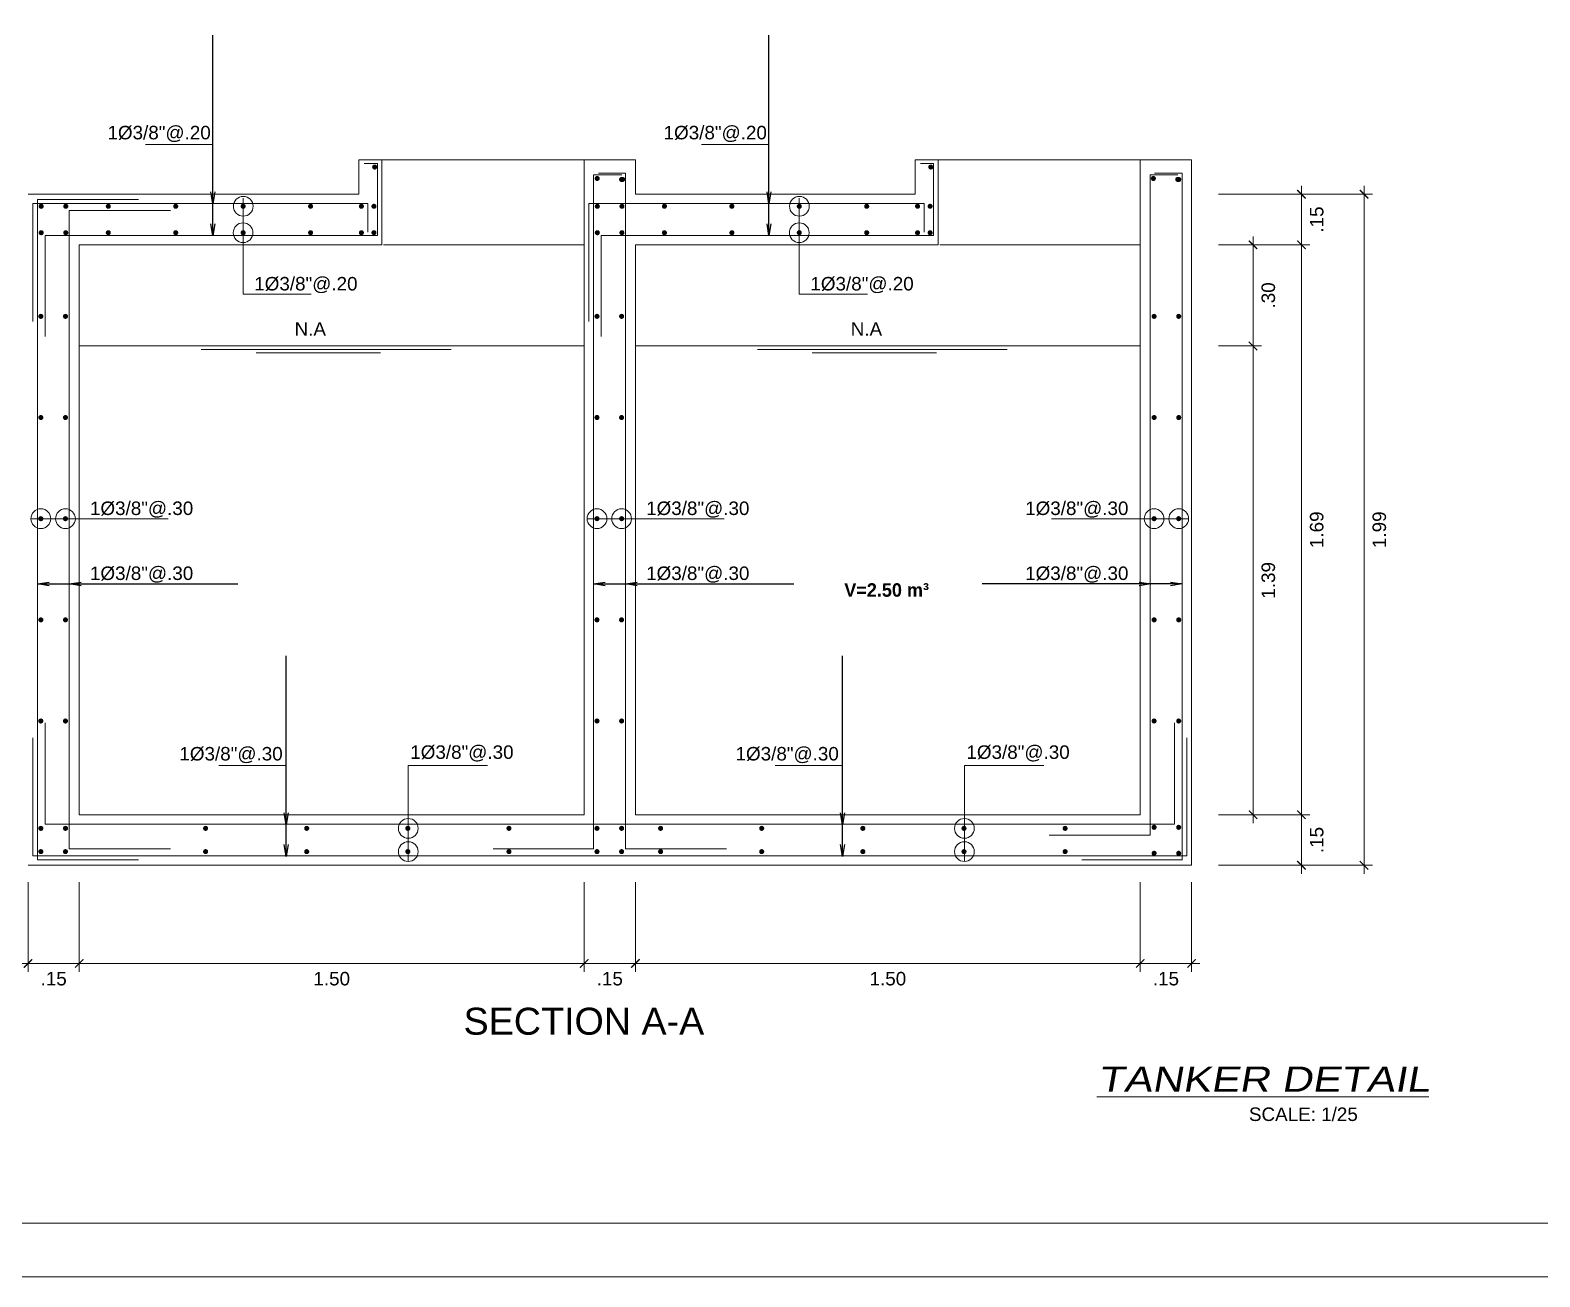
# Model space of a CAD drawing. Header units: millimetres. Extents: x -59 to 123, y 54 to 155.
# Drawn here: x 49.34 to 58.29, y 94.92 to 102.31 of the extents above; entities that cross this region are included whole.
import ezdxf

# ---------------------------------------------------------------- set-up
doc = ezdxf.new("R2010")
doc.units = ezdxf.units.MM
doc.linetypes.add('CONTINUA', pattern=[0])
doc.layers.get('0').update_dxf_attribs({"lineweight": 9})
doc.layers.get('Defpoints').update_dxf_attribs({"lineweight": 0})
for name, color, linetype, lineweight in [('.pluma1', 7, 'Continuous', 9), ('ACERO', 150, 'CONTINUA', 40), ('COTAS', 8, 'Continuous', 5), ('DET-CORTE', 86, 'Continuous', 50), ('PLUMA 2 NUEVA', 7, 'Continuous', 25), ('TEXTOS', 3, 'Continuous', 0), ('textura', 253, 'Continuous', 0)]:
    doc.layers.add(name, color=color, linetype=linetype, lineweight=lineweight)
doc.styles.add('ARIAL', font='arial.ttf')
doc.styles.add('cotas', font='ARIALNB.TTF')
doc.styles.add('Henry', font='GOTHICB.TTF')
doc.styles.add('LUIS', font='arial.ttf')
doc.dimstyles.new('luis', dxfattribs={"dimtxt": 0.08, "dimasz": 0.05, "dimexe": 0.05, "dimexo": 0.1, "dimgap": 0.05, "dimtad": 2, "dimzin": 4, "dimdsep": 46, "dimtxsty": 'LUIS', "dimblk": 'ARCHTICK', "dimcen": 2, "dimdle": 0.05, "dimclrd": 256, "dimclre": 256, "dimclrt": 56, "dimaunit": 1, "dimadec": 0, "dimazin": 0, "dimtfac": 1, "dimtix": 1, "dimtmove": 0, "dimatfit": 3, "dimfxl": 1, "dimlwd": -1, "dimlwe": -1, "dimarcsym": 0})
doc.dimstyles.new('NUEVO1', dxfattribs={"dimtxt": 0.1, "dimasz": 0.18, "dimexe": 0.18, "dimexo": 0.3, "dimgap": 0.09, "dimtad": 2, "dimtih": 1, "dimtoh": 1, "dimlfac": 0.4, "dimzin": 0, "dimdsep": 46, "dimtxsty": 'cotas', "dimblk1": 'DOTSMALL', "dimblk2": 'DOTSMALL', "dimsah": 1, "dimcen": 0.09, "dimadec": 0, "dimazin": 0, "dimtfac": 1, "dimtmove": 2, "dimatfit": 3, "dimldrblk": 'DOTSMALL', "dimfxl": 1, "dimtolj": 1, "dimtzin": 0, "dimarcsym": 0})

# ---------------------------------------------------------------- blocks, each defined once
blk = doc.blocks.new('_DotSmall')
at = {"color": 0, "const_width": 0.5}
blk.add_lwpolyline([(-0.0625, 0, 1), (0.0625, 0, 1)], format="xyb", close=True, dxfattribs=at)
blk = doc.blocks.new('_ArchTick')
at = {"color": 0, "linetype": 'ByBlock', "const_width": 0.15}
blk.add_lwpolyline([(-0.5, -0.5), (0.5, 0.5)], dxfattribs=at)
blk = doc.blocks.new('*D744')
at = {"layer": 'COTAS', "ltscale": 0.01, "transparency": 16777216}
for p, q in [((52.6248, 97.2616), (52.6248, 96.7295)), ((52.929, 97.2496), (52.929, 96.7295)), ((52.5748, 96.7795), (52.979, 96.7795))]:
    blk.add_line(p, q, dxfattribs=at)
at = {"layer": 'Defpoints', "color": 0, "linetype": 'CONTINUA', "ltscale": 0.01, "transparency": 16777216}
for p in [(52.6248, 97.3616), (52.929, 97.3496), (52.929, 96.7795)]:
    blk.add_point(p, dxfattribs=at)
at = {"layer": 'COTAS', "linetype": 'CONTINUA', "ltscale": 0.01, "transparency": 16777216, "xscale": 0.05, "yscale": 0.05, "zscale": 0.05, "rotation": 180}
blk.add_blockref('_ArchTick', (52.6248, 96.7795), dxfattribs=at)
at = {"layer": 'COTAS', "linetype": 'CONTINUA', "ltscale": 0.01, "transparency": 16777216, "xscale": 0.05, "yscale": 0.05, "zscale": 0.05}
blk.add_blockref('_ArchTick', (52.929, 96.7795), dxfattribs=at)
at = {"layer": 'COTAS', "color": 56, "linetype": 'CONTINUA', "lineweight": 5, "ltscale": 0.01, "transparency": 16777216, "insert": (52.7769, 96.6887), "char_height": 0.08, "attachment_point": 5, "style": 'LUIS'}
blk.add_mtext('.15', dxfattribs=at)
blk = doc.blocks.new('*D745')
at = {"layer": 'COTAS', "ltscale": 0.01, "transparency": 16777216}
for p, q in [((55.9243, 97.2616), (55.9243, 96.7295)), ((56.2285, 97.2616), (56.2285, 96.7295)), ((55.8743, 96.7795), (56.2785, 96.7795))]:
    blk.add_line(p, q, dxfattribs=at)
at = {"layer": 'Defpoints', "color": 0, "linetype": 'CONTINUA', "ltscale": 0.01, "transparency": 16777216}
for p in [(55.9243, 97.3616), (56.2285, 97.3616), (56.2285, 96.7795)]:
    blk.add_point(p, dxfattribs=at)
at = {"layer": 'COTAS', "linetype": 'CONTINUA', "ltscale": 0.01, "transparency": 16777216, "xscale": 0.05, "yscale": 0.05, "zscale": 0.05, "rotation": 180}
blk.add_blockref('_ArchTick', (55.9243, 96.7795), dxfattribs=at)
at = {"layer": 'COTAS', "linetype": 'CONTINUA', "ltscale": 0.01, "transparency": 16777216, "xscale": 0.05, "yscale": 0.05, "zscale": 0.05}
blk.add_blockref('_ArchTick', (56.2285, 96.7795), dxfattribs=at)
at = {"layer": 'COTAS', "color": 56, "linetype": 'CONTINUA', "lineweight": 5, "ltscale": 0.01, "transparency": 16777216, "insert": (56.0764, 96.6887), "char_height": 0.08, "attachment_point": 5, "style": 'LUIS'}
blk.add_mtext('.15', dxfattribs=at)
blk = doc.blocks.new('*D746')
at = {"layer": 'COTAS', "ltscale": 0.01, "transparency": 16777216}
for p, q in [((52.929, 97.2496), (52.929, 96.7295)), ((55.9243, 97.2616), (55.9243, 96.7295)), ((55.9743, 96.7795), (52.879, 96.7795))]:
    blk.add_line(p, q, dxfattribs=at)
at = {"layer": 'Defpoints', "color": 0, "linetype": 'CONTINUA', "ltscale": 0.01, "transparency": 16777216}
for p in [(55.9243, 97.3616), (52.929, 97.3496), (52.929, 96.7795)]:
    blk.add_point(p, dxfattribs=at)
at = {"layer": 'COTAS', "linetype": 'CONTINUA', "ltscale": 0.01, "transparency": 16777216, "xscale": 0.05, "yscale": 0.05, "zscale": 0.05, "rotation": 180}
blk.add_blockref('_ArchTick', (52.929, 96.7795), dxfattribs=at)
at = {"layer": 'COTAS', "linetype": 'CONTINUA', "ltscale": 0.01, "transparency": 16777216, "xscale": 0.05, "yscale": 0.05, "zscale": 0.05}
blk.add_blockref('_ArchTick', (55.9243, 96.7795), dxfattribs=at)
at = {"layer": 'COTAS', "color": 56, "linetype": 'CONTINUA', "lineweight": 5, "ltscale": 0.01, "transparency": 16777216, "insert": (54.4267, 96.6887), "char_height": 0.08, "attachment_point": 5, "style": 'LUIS'}
blk.add_mtext('1.50', dxfattribs=at)
blk = doc.blocks.new('*D747')
at = {"layer": 'COTAS', "ltscale": 0.01, "transparency": 16777216}
for p, q in [((52.6248, 97.2616), (52.6248, 96.7295)), ((52.929, 97.2616), (52.929, 96.7295)), ((52.5748, 96.7795), (52.979, 96.7795))]:
    blk.add_line(p, q, dxfattribs=at)
at = {"layer": 'Defpoints', "color": 0, "linetype": 'CONTINUA', "ltscale": 0.01, "transparency": 16777216}
for p in [(52.6248, 97.3616), (52.929, 97.3616), (52.929, 96.7795)]:
    blk.add_point(p, dxfattribs=at)
at = {"layer": 'COTAS', "linetype": 'CONTINUA', "ltscale": 0.01, "transparency": 16777216, "xscale": 0.05, "yscale": 0.05, "zscale": 0.05, "rotation": 180}
blk.add_blockref('_ArchTick', (52.6248, 96.7795), dxfattribs=at)
at = {"layer": 'COTAS', "linetype": 'CONTINUA', "ltscale": 0.01, "transparency": 16777216, "xscale": 0.05, "yscale": 0.05, "zscale": 0.05}
blk.add_blockref('_ArchTick', (52.929, 96.7795), dxfattribs=at)
at = {"layer": 'COTAS', "color": 56, "linetype": 'CONTINUA', "lineweight": 5, "ltscale": 0.01, "transparency": 16777216, "insert": (52.7769, 96.6887), "char_height": 0.08, "attachment_point": 5, "style": 'LUIS'}
blk.add_mtext('.15', dxfattribs=at)
blk = doc.blocks.new('*D748')
at = {"layer": 'COTAS', "ltscale": 0.01, "transparency": 16777216}
for p, q in [((56.3883, 97.6616), (56.9303, 97.6616)), ((56.8803, 97.3116), (56.8803, 97.7116)), ((56.3883, 97.3616), (56.9303, 97.3616))]:
    blk.add_line(p, q, dxfattribs=at)
at = {"layer": 'Defpoints', "color": 0, "linetype": 'CONTINUA', "ltscale": 0.01, "transparency": 16777216}
for p in [(56.2883, 97.6616), (56.8803, 97.6616), (56.2883, 97.3616)]:
    blk.add_point(p, dxfattribs=at)
at = {"layer": 'COTAS', "linetype": 'CONTINUA', "ltscale": 0.01, "transparency": 16777216, "xscale": 0.05, "yscale": 0.05, "zscale": 0.05}
for p, rotation in [((56.8803, 97.6616), 90), ((56.8803, 97.3616), 270)]:
    blk.add_blockref('_ArchTick', p, dxfattribs=dict(at, rotation=rotation))
at = {"layer": 'COTAS', "color": 56, "linetype": 'CONTINUA', "lineweight": 5, "ltscale": 0.01, "transparency": 16777216, "insert": (56.9712, 97.5116), "char_height": 0.08, "attachment_point": 5, "rotation": 90, "style": 'LUIS'}
blk.add_mtext('.15', dxfattribs=at)
blk = doc.blocks.new('*D749')
at = {"layer": 'COTAS', "ltscale": 0.01, "transparency": 16777216}
for p, q in [((56.3883, 101.0416), (56.9303, 101.0416)), ((56.8803, 97.6116), (56.8803, 101.0916)), ((56.4883, 97.6616), (56.9303, 97.6616))]:
    blk.add_line(p, q, dxfattribs=at)
at = {"layer": 'Defpoints', "color": 0, "linetype": 'CONTINUA', "ltscale": 0.01, "transparency": 16777216}
for p in [(56.2883, 101.0416), (56.8803, 101.0416), (56.3883, 97.6616)]:
    blk.add_point(p, dxfattribs=at)
at = {"layer": 'COTAS', "linetype": 'CONTINUA', "ltscale": 0.01, "transparency": 16777216, "xscale": 0.05, "yscale": 0.05, "zscale": 0.05}
for p, rotation in [((56.8803, 101.0416), 90), ((56.8803, 97.6616), 270)]:
    blk.add_blockref('_ArchTick', p, dxfattribs=dict(at, rotation=rotation))
at = {"layer": 'COTAS', "color": 56, "linetype": 'CONTINUA', "lineweight": 5, "ltscale": 0.01, "transparency": 16777216, "insert": (56.9712, 99.3516), "char_height": 0.08, "attachment_point": 5, "rotation": 90, "style": 'LUIS'}
blk.add_mtext('1.69', dxfattribs=at)
blk = doc.blocks.new('*D750')
at = {"layer": 'COTAS', "ltscale": 0.01, "transparency": 16777216}
for p, q in [((56.8803, 100.9916), (56.8803, 101.3916)), ((56.3883, 101.3416), (56.9303, 101.3416)), ((56.3883, 101.0416), (56.9303, 101.0416))]:
    blk.add_line(p, q, dxfattribs=at)
at = {"layer": 'Defpoints', "color": 0, "linetype": 'CONTINUA', "ltscale": 0.01, "transparency": 16777216}
for p in [(56.2883, 101.3416), (56.8803, 101.3416), (56.2883, 101.0416)]:
    blk.add_point(p, dxfattribs=at)
at = {"layer": 'COTAS', "linetype": 'CONTINUA', "ltscale": 0.01, "transparency": 16777216, "xscale": 0.05, "yscale": 0.05, "zscale": 0.05}
for p, rotation in [((56.8803, 101.3416), 90), ((56.8803, 101.0416), 270)]:
    blk.add_blockref('_ArchTick', p, dxfattribs=dict(at, rotation=rotation))
at = {"layer": 'COTAS', "color": 56, "linetype": 'CONTINUA', "lineweight": 5, "ltscale": 0.01, "transparency": 16777216, "insert": (56.9712, 101.1916), "char_height": 0.08, "attachment_point": 5, "rotation": 90, "style": 'LUIS'}
blk.add_mtext('.15', dxfattribs=at)
blk = doc.blocks.new('*D751')
at = {"layer": 'COTAS', "ltscale": 0.01, "transparency": 16777216}
for p, q in [((57.2518, 101.3916), (57.2518, 97.3116)), ((56.7343, 101.3416), (57.3018, 101.3416)), ((56.3883, 97.3616), (57.3018, 97.3616))]:
    blk.add_line(p, q, dxfattribs=at)
at = {"layer": 'Defpoints', "color": 0, "linetype": 'CONTINUA', "ltscale": 0.01, "transparency": 16777216}
for p in [(56.6343, 101.3416), (56.2883, 97.3616), (57.2518, 97.3616)]:
    blk.add_point(p, dxfattribs=at)
at = {"layer": 'COTAS', "linetype": 'CONTINUA', "ltscale": 0.01, "transparency": 16777216, "xscale": 0.05, "yscale": 0.05, "zscale": 0.05}
for p, rotation in [((57.2518, 101.3416), 90), ((57.2518, 97.3616), 270)]:
    blk.add_blockref('_ArchTick', p, dxfattribs=dict(at, rotation=rotation))
at = {"layer": 'COTAS', "color": 56, "linetype": 'CONTINUA', "lineweight": 5, "ltscale": 0.01, "transparency": 16777216, "insert": (57.3427, 99.3516), "char_height": 0.08, "attachment_point": 5, "rotation": 90, "style": 'LUIS'}
blk.add_mtext('1.99', dxfattribs=at)
blk = doc.blocks.new('*D752')
at = {"layer": 'COTAS', "ltscale": 0.01, "transparency": 16777216}
for p, q in [((56.5933, 97.6116), (56.5933, 100.4916)), ((56.3883, 100.4416), (56.6433, 100.4416)), ((56.3883, 97.6616), (56.6433, 97.6616))]:
    blk.add_line(p, q, dxfattribs=at)
at = {"layer": 'Defpoints', "color": 0, "linetype": 'CONTINUA', "ltscale": 0.01, "transparency": 16777216}
for p in [(56.2883, 100.4416), (56.5933, 100.4416), (56.2883, 97.6616)]:
    blk.add_point(p, dxfattribs=at)
at = {"layer": 'COTAS', "linetype": 'CONTINUA', "ltscale": 0.01, "transparency": 16777216, "xscale": 0.05, "yscale": 0.05, "zscale": 0.05}
for p, rotation in [((56.5933, 100.4416), 90), ((56.5933, 97.6616), 270)]:
    blk.add_blockref('_ArchTick', p, dxfattribs=dict(at, rotation=rotation))
at = {"layer": 'COTAS', "color": 56, "linetype": 'CONTINUA', "lineweight": 5, "ltscale": 0.01, "transparency": 16777216, "insert": (56.6842, 99.0516), "char_height": 0.08, "attachment_point": 5, "rotation": 90, "style": 'LUIS'}
blk.add_mtext('1.39', dxfattribs=at)
blk = doc.blocks.new('*D753')
at = {"layer": 'COTAS', "ltscale": 0.01, "transparency": 16777216}
for p, q in [((56.4335, 101.0416), (56.6433, 101.0416)), ((56.5933, 100.3916), (56.5933, 101.0916)), ((56.3883, 100.4416), (56.6433, 100.4416))]:
    blk.add_line(p, q, dxfattribs=at)
at = {"layer": 'Defpoints', "color": 0, "linetype": 'CONTINUA', "ltscale": 0.01, "transparency": 16777216}
for p in [(56.3335, 101.0416), (56.5933, 101.0416), (56.2883, 100.4416)]:
    blk.add_point(p, dxfattribs=at)
at = {"layer": 'COTAS', "linetype": 'CONTINUA', "ltscale": 0.01, "transparency": 16777216, "xscale": 0.05, "yscale": 0.05, "zscale": 0.05}
for p, rotation in [((56.5933, 101.0416), 90), ((56.5933, 100.4416), 270)]:
    blk.add_blockref('_ArchTick', p, dxfattribs=dict(at, rotation=rotation))
at = {"layer": 'COTAS', "color": 56, "linetype": 'CONTINUA', "lineweight": 5, "ltscale": 0.01, "transparency": 16777216, "insert": (56.6842, 100.7416), "char_height": 0.08, "attachment_point": 5, "rotation": 90, "style": 'LUIS'}
blk.add_mtext('.30', dxfattribs=at)
blk = doc.blocks.new('*D786')
at = {"layer": 'COTAS', "ltscale": 0.01, "transparency": 16777216}
for p, q in [((49.3253, 97.2616), (49.3253, 96.7295)), ((49.6295, 97.2496), (49.6295, 96.7295)), ((49.2753, 96.7795), (49.6795, 96.7795))]:
    blk.add_line(p, q, dxfattribs=at)
at = {"layer": 'Defpoints', "color": 0, "linetype": 'CONTINUA', "ltscale": 0.01, "transparency": 16777216}
for p in [(49.3253, 97.3616), (49.6295, 97.3496), (49.6295, 96.7795)]:
    blk.add_point(p, dxfattribs=at)
at = {"layer": 'COTAS', "linetype": 'CONTINUA', "ltscale": 0.01, "transparency": 16777216, "xscale": 0.05, "yscale": 0.05, "zscale": 0.05, "rotation": 180}
blk.add_blockref('_ArchTick', (49.3253, 96.7795), dxfattribs=at)
at = {"layer": 'COTAS', "linetype": 'CONTINUA', "ltscale": 0.01, "transparency": 16777216, "xscale": 0.05, "yscale": 0.05, "zscale": 0.05}
blk.add_blockref('_ArchTick', (49.6295, 96.7795), dxfattribs=at)
at = {"layer": 'COTAS', "color": 56, "linetype": 'CONTINUA', "lineweight": 5, "ltscale": 0.01, "transparency": 16777216, "insert": (49.4774, 96.6887), "char_height": 0.08, "attachment_point": 5, "style": 'LUIS'}
blk.add_mtext('.15', dxfattribs=at)
blk = doc.blocks.new('*D787')
at = {"layer": 'COTAS', "ltscale": 0.01, "transparency": 16777216}
for p, q in [((49.6295, 97.2496), (49.6295, 96.7295)), ((52.6248, 97.2616), (52.6248, 96.7295)), ((52.6748, 96.7795), (49.5795, 96.7795))]:
    blk.add_line(p, q, dxfattribs=at)
at = {"layer": 'Defpoints', "color": 0, "linetype": 'CONTINUA', "ltscale": 0.01, "transparency": 16777216}
for p in [(52.6248, 97.3616), (49.6295, 97.3496), (49.6295, 96.7795)]:
    blk.add_point(p, dxfattribs=at)
at = {"layer": 'COTAS', "linetype": 'CONTINUA', "ltscale": 0.01, "transparency": 16777216, "xscale": 0.05, "yscale": 0.05, "zscale": 0.05, "rotation": 180}
blk.add_blockref('_ArchTick', (49.6295, 96.7795), dxfattribs=at)
at = {"layer": 'COTAS', "linetype": 'CONTINUA', "ltscale": 0.01, "transparency": 16777216, "xscale": 0.05, "yscale": 0.05, "zscale": 0.05}
blk.add_blockref('_ArchTick', (52.6248, 96.7795), dxfattribs=at)
at = {"layer": 'COTAS', "color": 56, "linetype": 'CONTINUA', "lineweight": 5, "ltscale": 0.01, "transparency": 16777216, "insert": (51.1272, 96.6887), "char_height": 0.08, "attachment_point": 5, "style": 'LUIS'}
blk.add_mtext('1.50', dxfattribs=at)
blk = doc.blocks.new('*D788')
at = {"layer": 'COTAS', "ltscale": 0.01, "transparency": 16777216}
for p, q in [((49.3253, 97.2616), (49.3253, 96.7295)), ((49.6295, 97.2616), (49.6295, 96.7295)), ((49.2753, 96.7795), (49.6795, 96.7795))]:
    blk.add_line(p, q, dxfattribs=at)
at = {"layer": 'Defpoints', "color": 0, "linetype": 'CONTINUA', "ltscale": 0.01, "transparency": 16777216}
for p in [(49.3253, 97.3616), (49.6295, 97.3616), (49.6295, 96.7795)]:
    blk.add_point(p, dxfattribs=at)
at = {"layer": 'COTAS', "linetype": 'CONTINUA', "ltscale": 0.01, "transparency": 16777216, "xscale": 0.05, "yscale": 0.05, "zscale": 0.05, "rotation": 180}
blk.add_blockref('_ArchTick', (49.3253, 96.7795), dxfattribs=at)
at = {"layer": 'COTAS', "linetype": 'CONTINUA', "ltscale": 0.01, "transparency": 16777216, "xscale": 0.05, "yscale": 0.05, "zscale": 0.05}
blk.add_blockref('_ArchTick', (49.6295, 96.7795), dxfattribs=at)
at = {"layer": 'COTAS', "color": 56, "linetype": 'CONTINUA', "lineweight": 5, "ltscale": 0.01, "transparency": 16777216, "insert": (49.4774, 96.6887), "char_height": 0.08, "attachment_point": 5, "style": 'LUIS'}
blk.add_mtext('.15', dxfattribs=at)

msp = doc.modelspace()

# ---------------------------------------------------------------- linework, layer by layer
at = {"layer": '.pluma1', "lineweight": 5}
for p, q in [((50.4218, 101.636), (50.0222, 101.636)), ((53.7213, 101.636), (53.3217, 101.636)), ((49.3429, 99.4174), (50.1564, 99.4174)), ((52.6424, 99.4174), (53.4559, 99.4174)), ((56.2109, 99.4174), (55.3974, 99.4174)), ((50.8575, 97.9543), (50.4579, 97.9543)), ((54.157, 97.9543), (53.7574, 97.9543))]:
    msp.add_line(p, q, dxfattribs=at)
for points in [[(50.6015, 101.3193), (50.6015, 100.7493), (51.0057, 100.7493)], [(53.901, 101.3193), (53.901, 100.7493), (54.3052, 100.7493)], [(51.5813, 97.3844), (51.5813, 97.9543), (52.0517, 97.9543)], [(54.8808, 97.3844), (54.8808, 97.9543), (55.3512, 97.9543)]]:
    msp.add_lwpolyline(points, dxfattribs=at)
at = {"layer": '.pluma1', "lineweight": 5, "ltscale": 0.01}
for centre in [(50.6025, 101.2701), (53.902, 101.2701), (50.6015, 101.1135), (53.901, 101.1135), (49.4015, 99.4174), (49.5475, 99.4174), (52.701, 99.4174), (52.847, 99.4174), (56.0063, 99.4174), (56.1523, 99.4174), (51.5813, 97.5807), (54.8808, 97.5807), (51.5813, 97.4426), (54.8808, 97.4426)]:
    msp.add_circle(centre, 0.0586, dxfattribs=at)
at = {"layer": 'ACERO', "lineweight": 5, "ltscale": 0.01}
for p, q in [((51.3988, 101.5236), (51.3199, 101.5236)), ((51.3988, 101.0971), (51.3988, 101.5236)), ((54.6983, 101.5236), (54.6194, 101.5236)), ((54.6983, 101.0971), (54.6983, 101.5236)), ((52.6803, 101.4559), (52.8477, 101.4559)), ((52.71, 101.4661), (52.8695, 101.4661)), ((55.9838, 101.4559), (56.1472, 101.4559)), ((56.0095, 101.4661), (56.173, 101.4661)), ((51.3416, 101.2862), (51.3416, 101.1176)), ((54.6411, 101.2862), (54.6411, 101.1176)), ((55.9838, 97.5405), (55.3838, 97.5405)), ((55.577, 97.3936), (56.173, 97.3936))]:
    msp.add_line(p, q, dxfattribs=at)
at = {"layer": 'ACERO', "lineweight": 5}
for p, q in [((52.6803, 101.4559), (52.6803, 97.4583)), ((52.8695, 101.4661), (52.8695, 97.4583)), ((55.9838, 101.4559), (55.9838, 97.5405)), ((56.173, 101.4661), (56.173, 97.3936)), ((49.3808, 101.3097), (49.3808, 97.3936)), ((49.3536, 101.2862), (49.3536, 100.5862)), ((49.3536, 101.2862), (51.3416, 101.2862)), ((49.57, 101.245), (49.57, 97.4583)), ((52.6531, 101.2862), (52.6531, 100.5862)), ((52.6531, 101.2862), (54.6411, 101.2862)), ((49.4268, 100.4971), (49.4268, 101.0971)), ((49.4268, 101.0971), (51.3988, 101.0971)), ((52.7263, 100.4971), (52.7263, 101.0971)), ((52.7263, 101.0971), (54.6983, 101.0971)), ((49.4268, 98.2062), (49.4268, 97.6062)), ((56.1271, 98.2062), (56.1271, 97.6062)), ((49.3536, 97.4171), (49.3536, 98.1171)), ((56.2003, 97.4171), (56.2003, 98.1171)), ((49.4268, 97.6062), (52.8276, 97.6062)), ((52.7263, 97.6062), (56.1271, 97.6062)), ((49.3536, 97.4171), (52.9007, 97.4171)), ((52.6531, 97.4171), (56.2003, 97.4171))]:
    msp.add_line(p, q, dxfattribs=at)
at = {"layer": 'ACERO', "linetype": 'Continuous', "lineweight": 5, "ltscale": 0.6}
for p, q in [((49.3808, 101.3097), (49.9808, 101.3097)), ((49.57, 101.245), (50.17, 101.245)), ((49.57, 97.4583), (50.17, 97.4583)), ((52.6803, 97.4583), (52.0843, 97.4583)), ((52.8695, 97.4583), (53.4695, 97.4583)), ((49.3808, 97.3936), (49.9808, 97.3936))]:
    msp.add_line(p, q, dxfattribs=at)
at = {"layer": 'ACERO', "lineweight": 5, "const_width": 0.015}
for points in [[(51.3895, 101.5029, 1), (51.3745, 101.5029, 1)], [(54.689, 101.5029, 1), (54.674, 101.5029, 1)], [(52.6947, 101.4352, -1), (52.7097, 101.4352, -1)], [(52.8545, 101.4293, -1), (52.8395, 101.4293, -1)], [(52.8453, 101.4293, 1), (52.8603, 101.4293, 1)], [(55.9942, 101.4352, -1), (56.0092, 101.4352, -1)], [(56.154, 101.4293, -1), (56.139, 101.4293, -1)], [(56.1448, 101.4293, 1), (56.1598, 101.4293, 1)], [(49.4109, 101.2701, 1), (49.3959, 101.2701, 1)], [(49.557, 101.2701, 1), (49.542, 101.2701, 1)], [(49.8092, 101.2701, 1), (49.7942, 101.2701, 1)], [(50.2092, 101.2701, 1), (50.1942, 101.2701, 1)], [(50.6092, 101.2701, 1), (50.5942, 101.2701, 1)], [(51.0092, 101.2701, 1), (50.9942, 101.2701, 1)], [(51.3108, 101.2701, 1), (51.2958, 101.2701, 1)], [(51.3853, 101.2701, 1), (51.3703, 101.2701, 1)], [(52.7104, 101.2701, 1), (52.6954, 101.2701, 1)], [(52.8565, 101.2701, 1), (52.8415, 101.2701, 1)], [(53.1087, 101.2701, 1), (53.0937, 101.2701, 1)], [(53.5087, 101.2701, 1), (53.4937, 101.2701, 1)], [(53.9087, 101.2701, 1), (53.8937, 101.2701, 1)], [(54.3087, 101.2701, 1), (54.2937, 101.2701, 1)], [(54.6103, 101.2701, 1), (54.5953, 101.2701, 1)], [(54.6848, 101.2701, 1), (54.6698, 101.2701, 1)], [(49.4109, 101.1135, -1), (49.3959, 101.1135, -1)], [(49.557, 101.1135, -1), (49.542, 101.1135, -1)], [(49.8092, 101.1135, -1), (49.7942, 101.1135, -1)], [(50.2092, 101.1135, -1), (50.1942, 101.1135, -1)], [(50.6092, 101.1135, -1), (50.5942, 101.1135, -1)], [(51.0092, 101.1135, -1), (50.9942, 101.1135, -1)], [(51.3108, 101.1135, -1), (51.2958, 101.1135, -1)], [(51.3853, 101.1135, -1), (51.3703, 101.1135, -1)], [(52.7104, 101.1135, -1), (52.6954, 101.1135, -1)], [(52.8565, 101.1135, -1), (52.8415, 101.1135, -1)], [(53.1087, 101.1135, -1), (53.0937, 101.1135, -1)], [(53.5087, 101.1135, -1), (53.4937, 101.1135, -1)], [(53.9087, 101.1135, -1), (53.8937, 101.1135, -1)], [(54.3087, 101.1135, -1), (54.2937, 101.1135, -1)], [(54.6103, 101.1135, -1), (54.5953, 101.1135, -1)], [(54.6848, 101.1135, -1), (54.6698, 101.1135, -1)], [(49.409, 100.6174, -1), (49.394, 100.6174, -1)], [(49.555, 100.6174, -1), (49.54, 100.6174, -1)], [(52.7085, 100.6174, -1), (52.6935, 100.6174, -1)], [(52.8545, 100.6174, -1), (52.8395, 100.6174, -1)], [(55.9988, 100.6174, 1), (56.0138, 100.6174, 1)], [(56.1448, 100.6174, 1), (56.1598, 100.6174, 1)], [(49.409, 100.0174, -1), (49.394, 100.0174, -1)], [(49.555, 100.0174, -1), (49.54, 100.0174, -1)], [(52.7085, 100.0174, -1), (52.6935, 100.0174, -1)], [(52.8545, 100.0174, -1), (52.8395, 100.0174, -1)], [(55.9988, 100.0174, 1), (56.0138, 100.0174, 1)], [(56.1448, 100.0174, 1), (56.1598, 100.0174, 1)], [(49.409, 99.4174, -1), (49.394, 99.4174, -1)], [(49.555, 99.4174, -1), (49.54, 99.4174, -1)], [(52.7085, 99.4174, -1), (52.6935, 99.4174, -1)], [(52.8545, 99.4174, -1), (52.8395, 99.4174, -1)], [(55.9988, 99.4174, 1), (56.0138, 99.4174, 1)], [(56.1448, 99.4174, 1), (56.1598, 99.4174, 1)], [(49.409, 98.8174, -1), (49.394, 98.8174, -1)], [(49.555, 98.8174, -1), (49.54, 98.8174, -1)], [(52.7085, 98.8174, -1), (52.6935, 98.8174, -1)], [(52.8545, 98.8174, -1), (52.8395, 98.8174, -1)], [(55.9988, 98.8174, 1), (56.0138, 98.8174, 1)], [(56.1448, 98.8174, 1), (56.1598, 98.8174, 1)], [(49.409, 98.2174, -1), (49.394, 98.2174, -1)], [(49.555, 98.2174, -1), (49.54, 98.2174, -1)], [(52.7085, 98.2174, -1), (52.6935, 98.2174, -1)], [(52.8545, 98.2174, -1), (52.8395, 98.2174, -1)], [(55.9988, 98.2174, 1), (56.0138, 98.2174, 1)], [(56.1448, 98.2174, 1), (56.1598, 98.2174, 1)], [(49.409, 97.5807, 1), (49.394, 97.5807, 1)], [(49.555, 97.5807, 1), (49.54, 97.5807, 1)], [(50.3863, 97.5807, 1), (50.3713, 97.5807, 1)], [(50.9863, 97.5807, 1), (50.9713, 97.5807, 1)], [(51.5863, 97.5807, 1), (51.5713, 97.5807, 1)], [(52.1863, 97.5807, 1), (52.1713, 97.5807, 1)], [(52.7085, 97.5807, 1), (52.6935, 97.5807, 1)], [(52.8545, 97.5807, 1), (52.8395, 97.5807, 1)], [(53.0858, 97.5807, 1), (53.0708, 97.5807, 1)], [(53.6858, 97.5807, 1), (53.6708, 97.5807, 1)], [(54.2858, 97.5807, 1), (54.2708, 97.5807, 1)], [(54.8858, 97.5807, 1), (54.8708, 97.5807, 1)], [(55.4858, 97.5807, 1), (55.4708, 97.5807, 1)], [(55.9988, 97.5868, 1), (56.0138, 97.5868, 1)], [(56.1446, 97.5868, 1), (56.1596, 97.5868, 1)], [(49.409, 97.4426, -1), (49.394, 97.4426, -1)], [(49.555, 97.4426, -1), (49.54, 97.4426, -1)], [(50.3863, 97.4426, -1), (50.3713, 97.4426, -1)], [(50.9863, 97.4426, -1), (50.9713, 97.4426, -1)], [(51.5863, 97.4426, -1), (51.5713, 97.4426, -1)], [(52.1863, 97.4426, -1), (52.1713, 97.4426, -1)], [(52.7085, 97.4426, -1), (52.6935, 97.4426, -1)], [(52.8545, 97.4426, -1), (52.8395, 97.4426, -1)], [(53.0858, 97.4426, -1), (53.0708, 97.4426, -1)], [(53.6858, 97.4426, -1), (53.6708, 97.4426, -1)], [(54.2858, 97.4426, -1), (54.2708, 97.4426, -1)], [(54.8858, 97.4426, -1), (54.8708, 97.4426, -1)], [(55.4858, 97.4426, -1), (55.4708, 97.4426, -1)], [(55.9988, 97.4328, 1), (56.0138, 97.4328, 1)], [(56.1446, 97.4328, 1), (56.1596, 97.4328, 1)]]:
    msp.add_lwpolyline(points, format="xyb", close=True, dxfattribs=at)
at = {"layer": 'Defpoints', "lineweight": 5, "ltscale": 0.5}
msp.add_lwpolyline([(34.5836, 94.9209), (78.8336, 94.9209), (78.8336, 124.7036), (34.5836, 124.7036)], close=True, dxfattribs=at)
at = {"layer": 'DET-CORTE', "lineweight": 5, "ltscale": 0.5}
msp.add_lwpolyline([(34.9016, 95.2389), (78.5157, 95.2389), (78.5157, 124.3856), (34.9016, 124.3856)], close=True, dxfattribs=at)
at = {"layer": 'PLUMA 2 NUEVA', "color": 0, "linetype": 'Continuous', "lineweight": 5, "ltscale": 0.01}
for p, q in [((51.4248, 101.5458), (51.2887, 101.5458)), ((51.2887, 101.5458), (51.2887, 101.3416)), ((51.4248, 101.0416), (51.4248, 101.5458)), ((52.6248, 101.5458), (52.6248, 97.6616)), ((52.6248, 101.5458), (52.929, 101.5458)), ((52.929, 101.3416), (52.929, 101.5458)), ((54.7243, 101.5458), (54.5882, 101.5458)), ((54.5882, 101.5458), (54.5882, 101.3416)), ((54.7243, 101.0416), (54.7243, 101.5458)), ((55.9243, 101.0416), (55.9243, 101.5458)), ((55.9243, 101.5458), (56.2285, 101.5458)), ((56.2285, 97.3616), (56.2285, 101.5458)), ((51.2887, 101.3416), (49.3253, 101.3416)), ((50.9648, 101.3416), (49.3253, 101.3416)), ((54.5882, 101.3416), (52.929, 101.3416)), ((54.2643, 101.3416), (52.929, 101.3416)), ((49.6295, 97.6616), (49.6295, 101.0416)), ((49.6295, 101.0416), (51.4248, 101.0416)), ((52.6248, 101.0416), (51.4348, 101.0416)), ((52.929, 97.6616), (52.929, 101.0416)), ((52.929, 101.0416), (54.7243, 101.0416)), ((55.9243, 101.0416), (54.7343, 101.0416)), ((55.9243, 101.0416), (55.9243, 97.6616)), ((52.6248, 97.6616), (49.6295, 97.6616)), ((55.9243, 97.6616), (52.929, 97.6616)), ((49.3253, 97.3616), (52.929, 97.3616)), ((52.6248, 97.3616), (56.2285, 97.3616)), ((49.6295, 97.1016), (49.6295, 97.1559)), ((52.929, 97.1016), (52.929, 97.1559)), ((55.9243, 97.1559), (55.9243, 97.1016)), ((56.2285, 97.1016), (56.2285, 97.1559))]:
    msp.add_line(p, q, dxfattribs=at)
at = {"layer": 'PLUMA 2 NUEVA', "color": 0, "linetype": 'CONTINUA', "lineweight": 5}
for p, q in [((55.9243, 101.0416), (55.9243, 97.6616)), ((55.9243, 97.1559), (55.9243, 97.1016))]:
    msp.add_line(p, q, dxfattribs=at)
at = {"layer": 'textura', "lineweight": 5, "ltscale": 0.01}
for p, q in [((51.4248, 101.5458), (52.6248, 101.5458)), ((54.7243, 101.5458), (55.9243, 101.5458)), ((49.6295, 100.4416), (52.6248, 100.4416)), ((51.8355, 100.4216), (50.3536, 100.4216)), ((51.4162, 100.4016), (50.6781, 100.4016)), ((52.929, 100.4416), (55.9243, 100.4416)), ((55.135, 100.4216), (53.6531, 100.4216)), ((54.7157, 100.4016), (53.9776, 100.4016))]:
    msp.add_line(p, q, dxfattribs=at)

# ---------------------------------------------------------------- texts
at = {"layer": 'TEXTOS', "lineweight": 5, "style": 'LUIS'}
for s, height, p in [('1%%C3/8"@.20', 0.08, (49.7966, 101.6673)), ('1%%C3/8"@.20', 0.08, (53.0961, 101.6673)), ('1%%C3/8"@.20', 0.08, (50.6675, 100.771)), ('1%%C3/8"@.20', 0.08, (53.967, 100.771)), ('N.A', 0.08, (50.9068, 100.5025)), ('N.A', 0.08, (54.2063, 100.5025)), ('1%%C3/8"@.30', 0.08, (49.6929, 99.4391)), ('1%%C3/8"@.30', 0.08, (52.9924, 99.4391)), ('1%%C3/8"@.30', 0.08, (55.2411, 99.4391)), ('1%%C3/8"@.30', 0.08, (49.6929, 99.0537)), ('1%%C3/8"@.30', 0.08, (52.9924, 99.0537)), ('1%%C3/8"@.30', 0.08, (55.2411, 99.0537)), ('1%%C3/8"@.30', 0.08, (51.5932, 97.9929)), ('1%%C3/8"@.30', 0.08, (54.8927, 97.9929)), ('1%%C3/8"@.30', 0.08, (50.2234, 97.9833)), ('1%%C3/8"@.30', 0.08, (53.5229, 97.9833)), ('SECTION A-A', 0.16, (51.9094, 96.3569)), ('SCALE: 1/25', 0.08, (56.5689, 95.845))]:
    msp.add_text(s, height=height, dxfattribs=at).set_placement(p)
at = {"layer": 'TEXTOS', "lineweight": 5, "ltscale": 0.002, "style": 'Henry'}
msp.add_text('V=2.50 m³', height=0.08, dxfattribs=at).set_placement((54.1681, 98.9545))
at = {"layer": 'TEXTOS', "lineweight": 5, "ltscale": 2, "style": 'ARIAL', "oblique": 10, "width": 1.2}
msp.add_text('%%UTANKER DETAIL', height=0.15, dxfattribs=at).set_placement((55.6716, 96.0181))

# ---------------------------------------------------------------- dimensions: what is measured, and where the dimension line sits
at = {"layer": 'COTAS', "linetype": 'CONTINUA', "lineweight": 5, "ltscale": 0.01}
for base, p1, p2, picture, middle in [((56.8803, 101.3416), (56.2883, 101.0416), (56.2883, 101.3416), '*D750', (56.9712, 101.1916)), ((57.2518, 97.3616), (56.6343, 101.3416), (56.2883, 97.3616), '*D751', (57.3427, 99.3516)), ((56.8803, 101.0416), (56.3883, 97.6616), (56.2883, 101.0416), '*D749', (56.9712, 99.3516)), ((56.5933, 101.0416), (56.2883, 100.4416), (56.3335, 101.0416), '*D753', (56.6842, 100.7416)), ((56.5933, 100.4416), (56.2883, 97.6616), (56.2883, 100.4416), '*D752', (56.6842, 99.0516)), ((56.8803, 97.6616), (56.2883, 97.3616), (56.2883, 97.6616), '*D748', (56.9712, 97.5116))]:
    dim = msp.add_linear_dim(base=base, p1=p1, p2=p2, angle=90, dimstyle='luis', override={"dimlfac": 0.5}, dxfattribs=at)
    dim.commit()
    dim.dimension.update_dxf_attribs({"geometry": picture, "text_midpoint": middle})
for base, p1, p2, picture, middle in [((49.6295, 96.7795), (49.3253, 97.3616), (49.6295, 97.3496), '*D786', (49.4774, 96.6887)), ((49.6295, 96.7795), (49.3253, 97.3616), (49.6295, 97.3616), '*D788', (49.4774, 96.6887)), ((49.6295, 96.7795), (52.6248, 97.3616), (49.6295, 97.3496), '*D787', (51.1272, 96.6887)), ((52.929, 96.7795), (52.6248, 97.3616), (52.929, 97.3496), '*D744', (52.7769, 96.6887)), ((52.929, 96.7795), (52.6248, 97.3616), (52.929, 97.3616), '*D747', (52.7769, 96.6887)), ((52.929, 96.7795), (55.9243, 97.3616), (52.929, 97.3496), '*D746', (54.4267, 96.6887)), ((56.2285, 96.7795), (55.9243, 97.3616), (56.2285, 97.3616), '*D745', (56.0764, 96.6887))]:
    dim = msp.add_linear_dim(base=base, p1=p1, p2=p2, dimstyle='luis', override={"dimlfac": 0.5}, dxfattribs=at)
    dim.commit()
    dim.dimension.update_dxf_attribs({"geometry": picture, "text_midpoint": middle})

# ---------------------------------------------------------------- leaders
at = {"layer": '.pluma1', "lineweight": 5}
for points in [[(50.4218, 101.2851), (50.4218, 101.636)], [(53.7213, 101.2851), (53.7213, 101.636)], [(50.4218, 101.096), (50.4218, 101.5777)], [(53.7213, 101.096), (53.7213, 101.5777)], [(49.3808, 99.0301), (50.1365, 99.0301)], [(49.57, 99.0301), (50.2254, 99.0301)], [(52.6803, 99.0301), (53.436, 99.0301)], [(52.8695, 99.0301), (53.5249, 99.0301)], [(55.9871, 99.0301), (55.4173, 99.0301)], [(56.173, 99.0301), (55.6284, 99.0301)], [(50.8575, 97.6034), (50.8575, 97.9543)], [(54.157, 97.6034), (54.157, 97.9543)], [(50.8575, 97.4143), (50.8575, 97.896)], [(54.157, 97.4143), (54.157, 97.896)]]:
    msp.add_leader(points, dimstyle='NUEVO1', override={"dimtxt": 2.5, "dimasz": 0.07, "dimexe": 0.05, "dimexo": 0.07, "dimgap": 0.02, "dimlfac": 0.5, "dimzin": 5, "dimtxsty": 'LUIS', "dimcen": 0, "dimtofl": 0, "dimldrblk": 'OPEN', "dimtzin": 4}, dxfattribs=at)

doc.saveas('drawing.dxf')
